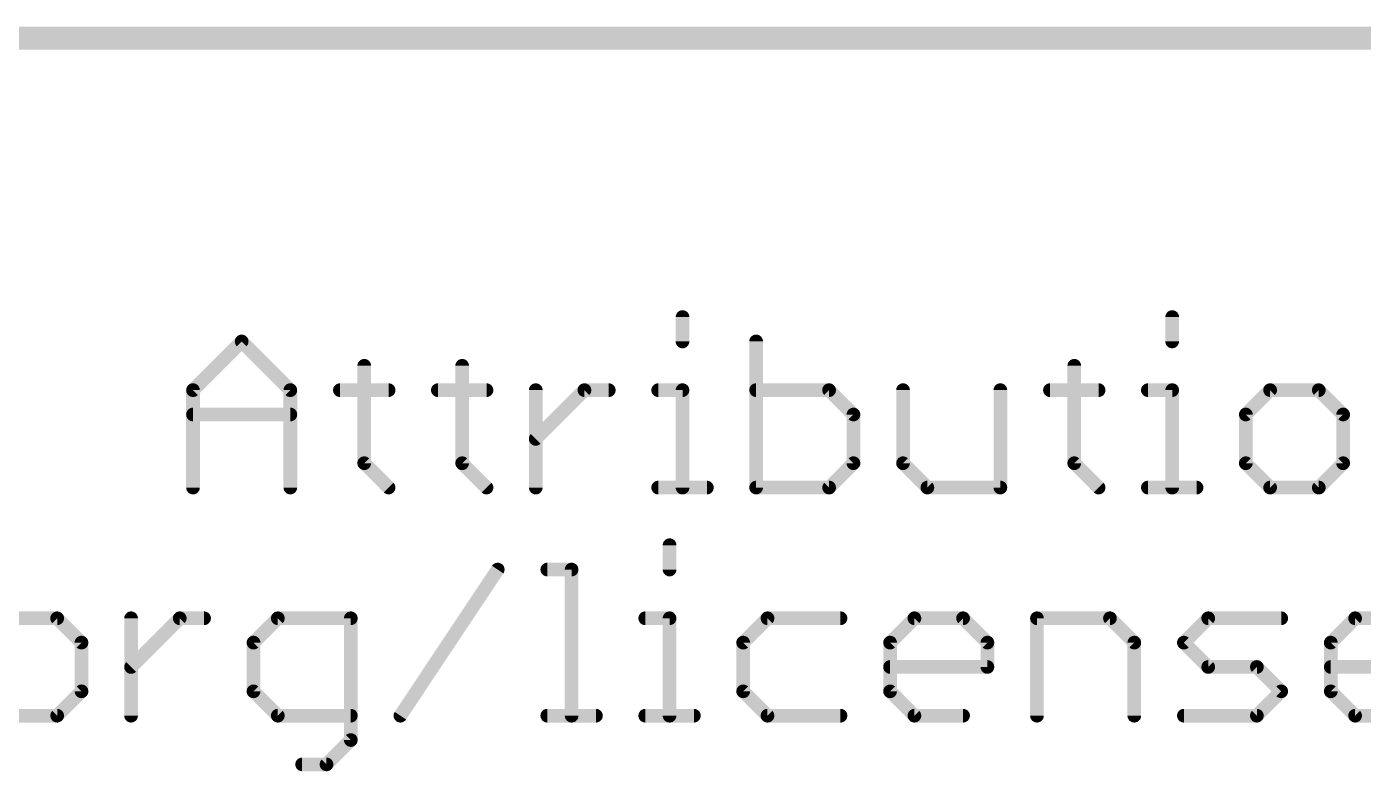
# Model space of a CAD drawing. Extents: x -27 to 80, y -11 to 53.
# Drawn here: x 27.76 to 42.66, y -8.16 to 0.13 of the extents above; entities that cross this region are included whole.
import ezdxf

# ---------------------------------------------------------------- set-up
doc = ezdxf.new("R2010")
doc.units = 0
for name, color, linetype in [('1', 12, 'CONTINUOUS'), ('16', 132, 'CONTINUOUS'), ('20', 53, 'CONTINUOUS'), ('27', 253, 'CONTINUOUS'), ('51', 53, 'CONTINUOUS')]:
    doc.layers.add(name, color=color, linetype=linetype)

msp = doc.modelspace()

# ---------------------------------------------------------------- linework, layer by layer
at = {"layer": '1', "const_width": 0.254}
msp.add_lwpolyline([(57.15, 0), (2.54, 0)], dxfattribs=at)
at = {"layer": '16', "const_width": 0.254}
msp.add_lwpolyline([(57.15, 0), (2.54, 0)], dxfattribs=at)
at = {"layer": '20', "const_width": 0.2032}
msp.add_lwpolyline([(57.15, 0), (2.54, 0)], dxfattribs=at)
at = {"layer": '27', "const_width": 0.1524}
for points in [[(35.0707, -3.1056), (35.0707, -3.3768)], [(40.5279, -3.1056), (40.5279, -3.3768)], [(29.6152, -3.9191), (30.1576, -3.3768)], [(30.1576, -3.3768), (30.6999, -3.9191)], [(35.891, -3.3768), (35.891, -5.0038)], [(31.5236, -3.648), (31.5236, -4.7326)], [(32.615, -3.648), (32.615, -4.7326)], [(39.4365, -3.648), (39.4365, -4.7326)], [(29.6152, -5.0038), (29.6152, -3.9191)], [(30.6999, -3.9191), (30.6999, -5.0038)], [(31.2524, -3.9191), (31.7947, -3.9191)], [(32.3438, -3.9191), (32.8862, -3.9191)], [(33.4353, -5.0038), (33.4353, -3.9191)], [(33.4353, -4.4615), (33.9776, -3.9191)], [(33.9776, -3.9191), (34.2488, -3.9191)], [(34.7996, -3.9191), (35.0707, -3.9191)], [(35.0707, -3.9191), (35.0707, -5.0038)], [(36.7045, -3.9191), (35.891, -3.9191)], [(36.9757, -4.1903), (36.7045, -3.9191)], [(37.5282, -3.9191), (37.5282, -4.7326)], [(38.6128, -5.0038), (38.6128, -3.9191)], [(39.1653, -3.9191), (39.7076, -3.9191)], [(40.2567, -3.9191), (40.5279, -3.9191)], [(40.5279, -3.9191), (40.5279, -5.0038)], [(41.6193, -3.9191), (41.3482, -4.1903)], [(42.1617, -3.9191), (41.6193, -3.9191)], [(42.4328, -4.1903), (42.1617, -3.9191)], [(29.6152, -4.1903), (30.6999, -4.1903)], [(36.9757, -4.7326), (36.9757, -4.1903)], [(41.3482, -4.1903), (41.3482, -4.7326)], [(42.4328, -4.7326), (42.4328, -4.1903)], [(31.5236, -4.7326), (31.7947, -5.0038)], [(32.615, -4.7326), (32.8862, -5.0038)], [(36.7045, -5.0038), (36.9757, -4.7326)], [(37.5282, -4.7326), (37.7993, -5.0038)], [(39.4365, -4.7326), (39.7076, -5.0038)], [(41.3482, -4.7326), (41.6193, -5.0038)], [(42.1617, -5.0038), (42.4328, -4.7326)], [(34.7996, -5.0038), (35.3419, -5.0038)], [(35.891, -5.0038), (36.7045, -5.0038)], [(37.7993, -5.0038), (38.6128, -5.0038)], [(40.2567, -5.0038), (40.7991, -5.0038)], [(41.6193, -5.0038), (42.1617, -5.0038)], [(34.9263, -5.6456), (34.9263, -5.9168)], [(31.9265, -7.5438), (33.0112, -5.9168)], [(33.5637, -5.9168), (33.8348, -5.9168)], [(33.8348, -5.9168), (33.8348, -7.5438)], [(28.1014, -6.4591), (27.5591, -6.4591)], [(28.3726, -6.7303), (28.1014, -6.4591)], [(28.9251, -7.5438), (28.9251, -6.4591)], [(28.9251, -7.0015), (29.4674, -6.4591)], [(29.4674, -6.4591), (29.7386, -6.4591)], [(30.5605, -6.4591), (30.2894, -6.7303)], [(31.374, -6.4591), (30.5605, -6.4591)], [(31.374, -7.815), (31.374, -6.4591)], [(34.6551, -6.4591), (34.9263, -6.4591)], [(34.9263, -6.4591), (34.9263, -7.5438)], [(36.0177, -6.4591), (35.7465, -6.7303)], [(36.8312, -6.4591), (36.0177, -6.4591)], [(37.3837, -6.7303), (37.6549, -6.4591)], [(37.6549, -6.4591), (38.1972, -6.4591)], [(38.1972, -6.4591), (38.4684, -6.7303)], [(39.0209, -7.5438), (39.0209, -6.4591)], [(39.0209, -6.4591), (39.8344, -6.4591)], [(39.8344, -6.4591), (40.1055, -6.7303)], [(40.658, -6.7303), (40.9292, -6.4591)], [(40.9292, -6.4591), (41.7427, -6.4591)], [(42.2952, -6.7303), (42.5663, -6.4591)], [(42.5663, -6.4591), (43.1087, -6.4591)], [(28.3726, -7.2726), (28.3726, -6.7303)], [(30.2894, -6.7303), (30.2894, -7.2726)], [(35.7465, -6.7303), (35.7465, -7.2726)], [(37.3837, -7.2726), (37.3837, -6.7303)], [(38.4684, -6.7303), (38.4684, -7.0015)], [(40.1055, -6.7303), (40.1055, -7.5438)], [(40.9292, -7.0015), (40.658, -6.7303)], [(42.2952, -7.2726), (42.2952, -6.7303)], [(38.4684, -7.0015), (37.3837, -7.0015)], [(41.4715, -7.0015), (40.9292, -7.0015)], [(41.7427, -7.2726), (41.4715, -7.0015)], [(43.3798, -7.0015), (42.2952, -7.0015)], [(28.1014, -7.5438), (28.3726, -7.2726)], [(30.2894, -7.2726), (30.5605, -7.5438)], [(35.7465, -7.2726), (36.0177, -7.5438)], [(37.6549, -7.5438), (37.3837, -7.2726)], [(41.4715, -7.5438), (41.7427, -7.2726)], [(42.5663, -7.5438), (42.2952, -7.2726)], [(27.5591, -7.5438), (28.1014, -7.5438)], [(30.5605, -7.5438), (31.374, -7.5438)], [(33.5637, -7.5438), (34.106, -7.5438)], [(34.6551, -7.5438), (35.1974, -7.5438)], [(36.0177, -7.5438), (36.8312, -7.5438)], [(38.1972, -7.5438), (37.6549, -7.5438)], [(40.658, -7.5438), (41.4715, -7.5438)], [(43.1087, -7.5438), (42.5663, -7.5438)], [(31.1029, -8.0861), (31.374, -7.815)], [(30.8317, -8.0861), (31.1029, -8.0861)]]:
    msp.add_lwpolyline(points, dxfattribs=at)
at = {"layer": '27', "const_width": 0.0762}
for points in [[(35.1088, -3.1056, 1), (35.0326, -3.1056)], [(40.566, -3.1056, 1), (40.4898, -3.1056)], [(30.1845, -3.3499, 1), (30.1306, -3.4038)], [(30.1845, -3.4038, 1), (30.1306, -3.3499)], [(35.0326, -3.3768, 1), (35.1088, -3.3768)], [(35.9291, -3.3768, 1), (35.8529, -3.3768)], [(40.4898, -3.3768, 1), (40.566, -3.3768)], [(31.5617, -3.648, 1), (31.4855, -3.648)], [(32.6531, -3.648, 1), (32.5769, -3.648)], [(39.4746, -3.648, 1), (39.3984, -3.648)], [(29.6533, -3.9191, 1), (29.5771, -3.9191)], [(29.5883, -3.8922, 1), (29.6422, -3.9461)], [(30.738, -3.9191, 1), (30.6618, -3.9191)], [(30.6729, -3.9461, 1), (30.7268, -3.8922)], [(31.2524, -3.881, 1), (31.2524, -3.9572)], [(31.7947, -3.9572, 1), (31.7947, -3.881)], [(32.3438, -3.881, 1), (32.3438, -3.9572)], [(32.8862, -3.9572, 1), (32.8862, -3.881)], [(33.4734, -3.9191, 1), (33.3972, -3.9191)], [(33.9776, -3.881, 1), (33.9776, -3.9572)], [(34.0045, -3.9461, 1), (33.9506, -3.8922)], [(34.2488, -3.9572, 1), (34.2488, -3.881)], [(34.7996, -3.881, 1), (34.7996, -3.9572)], [(35.1088, -3.9191, 1), (35.0326, -3.9191)], [(35.0707, -3.9572, 1), (35.0707, -3.881)], [(35.891, -3.881, 1), (35.891, -3.9572)], [(36.7314, -3.8922, 1), (36.6775, -3.9461)], [(36.7045, -3.9572, 1), (36.7045, -3.881)], [(37.5663, -3.9191, 1), (37.4901, -3.9191)], [(38.6509, -3.9191, 1), (38.5747, -3.9191)], [(39.1653, -3.881, 1), (39.1653, -3.9572)], [(39.7076, -3.9572, 1), (39.7076, -3.881)], [(40.2567, -3.881, 1), (40.2567, -3.9572)], [(40.566, -3.9191, 1), (40.4898, -3.9191)], [(40.5279, -3.9572, 1), (40.5279, -3.881)], [(41.6193, -3.881, 1), (41.6193, -3.9572)], [(41.6463, -3.9461, 1), (41.5924, -3.8922)], [(42.1886, -3.8922, 1), (42.1347, -3.9461)], [(42.1617, -3.9572, 1), (42.1617, -3.881)], [(29.6152, -4.1522, 1), (29.6152, -4.2284)], [(30.6999, -4.2284, 1), (30.6999, -4.1522)], [(37.0138, -4.1903, 1), (36.9376, -4.1903)], [(36.9487, -4.2172, 1), (37.0026, -4.1634)], [(41.3863, -4.1903, 1), (41.3101, -4.1903)], [(41.3212, -4.1634, 1), (41.3751, -4.2172)], [(42.4709, -4.1903, 1), (42.3947, -4.1903)], [(42.4059, -4.2172, 1), (42.4598, -4.1634)], [(33.4083, -4.4345, 1), (33.4622, -4.4884)], [(31.5505, -4.7057, 1), (31.4966, -4.7596)], [(31.4855, -4.7326, 1), (31.5617, -4.7326)], [(32.6419, -4.7057, 1), (32.588, -4.7596)], [(32.5769, -4.7326, 1), (32.6531, -4.7326)], [(36.9376, -4.7326, 1), (37.0138, -4.7326)], [(37.0026, -4.7596, 1), (36.9487, -4.7057)], [(37.5551, -4.7057, 1), (37.5012, -4.7596)], [(37.4901, -4.7326, 1), (37.5663, -4.7326)], [(39.4634, -4.7057, 1), (39.4095, -4.7596)], [(39.3984, -4.7326, 1), (39.4746, -4.7326)], [(41.3751, -4.7057, 1), (41.3212, -4.7596)], [(41.3101, -4.7326, 1), (41.3863, -4.7326)], [(42.3947, -4.7326, 1), (42.4709, -4.7326)], [(42.4598, -4.7596, 1), (42.4059, -4.7057)], [(29.5771, -5.0038, 1), (29.6533, -5.0038)], [(30.6618, -5.0038, 1), (30.738, -5.0038)], [(31.7678, -5.0307, 1), (31.8217, -4.9769)], [(32.8592, -5.0307, 1), (32.9131, -4.9769)], [(33.3972, -5.0038, 1), (33.4734, -5.0038)], [(34.7996, -4.9657, 1), (34.7996, -5.0419)], [(35.0326, -5.0038, 1), (35.1088, -5.0038)], [(35.3419, -5.0419, 1), (35.3419, -4.9657)], [(35.891, -4.9657, 1), (35.891, -5.0419)], [(35.8529, -5.0038, 1), (35.9291, -5.0038)], [(36.6776, -4.9769, 1), (36.7314, -5.0307)], [(36.7045, -5.0419, 1), (36.7045, -4.9657)], [(37.7993, -4.9657, 1), (37.7993, -5.0419)], [(37.7724, -5.0307, 1), (37.8263, -4.9769)], [(38.5747, -5.0038, 1), (38.6509, -5.0038)], [(38.6128, -5.0419, 1), (38.6128, -4.9657)], [(39.6807, -5.0307, 1), (39.7346, -4.9769)], [(40.2567, -4.9657, 1), (40.2567, -5.0419)], [(40.4898, -5.0038, 1), (40.566, -5.0038)], [(40.7991, -5.0419, 1), (40.7991, -4.9657)], [(41.6193, -4.9657, 1), (41.6193, -5.0419)], [(41.5924, -5.0307, 1), (41.6463, -4.9769)], [(42.1347, -4.9769, 1), (42.1886, -5.0307)], [(42.1617, -5.0419, 1), (42.1617, -4.9657)], [(34.9644, -5.6456, 1), (34.8882, -5.6456)], [(33.0429, -5.9379, 1), (32.9795, -5.8957)], [(33.5637, -5.8787, 1), (33.5637, -5.9549)], [(33.8729, -5.9168, 1), (33.7967, -5.9168)], [(33.8348, -5.9549, 1), (33.8348, -5.8787)], [(34.8882, -5.9168, 1), (34.9644, -5.9168)], [(28.1283, -6.4322, 1), (28.0745, -6.4861)], [(28.1014, -6.4972, 1), (28.1014, -6.421)], [(28.9632, -6.4591, 1), (28.887, -6.4591)], [(29.4674, -6.421, 1), (29.4674, -6.4972)], [(29.4943, -6.4861, 1), (29.4404, -6.4322)], [(29.7386, -6.4972, 1), (29.7386, -6.421)], [(30.5605, -6.421, 1), (30.5605, -6.4972)], [(30.5875, -6.4861, 1), (30.5336, -6.4322)], [(31.4121, -6.4591, 1), (31.3359, -6.4591)], [(31.374, -6.4972, 1), (31.374, -6.421)], [(34.6551, -6.421, 1), (34.6551, -6.4972)], [(34.9644, -6.4591, 1), (34.8882, -6.4591)], [(34.9263, -6.4972, 1), (34.9263, -6.421)], [(36.0177, -6.421, 1), (36.0177, -6.4972)], [(36.0446, -6.4861, 1), (35.9908, -6.4322)], [(36.8312, -6.4972, 1), (36.8312, -6.421)], [(37.6549, -6.421, 1), (37.6549, -6.4972)], [(37.6818, -6.4861, 1), (37.6279, -6.4322)], [(38.2241, -6.4322, 1), (38.1703, -6.4861)], [(38.1972, -6.4972, 1), (38.1972, -6.421)], [(39.059, -6.4591, 1), (38.9828, -6.4591)], [(39.0209, -6.421, 1), (39.0209, -6.4972)], [(39.8613, -6.4322, 1), (39.8074, -6.4861)], [(39.8344, -6.4972, 1), (39.8344, -6.421)], [(40.9292, -6.421, 1), (40.9292, -6.4972)], [(40.9561, -6.4861, 1), (40.9022, -6.4322)], [(41.7427, -6.4972, 1), (41.7427, -6.421)], [(42.5663, -6.421, 1), (42.5663, -6.4972)], [(42.5933, -6.4861, 1), (42.5394, -6.4322)], [(28.4107, -6.7303, 1), (28.3345, -6.7303)], [(28.3456, -6.7572, 1), (28.3995, -6.7034)], [(30.3275, -6.7303, 1), (30.2513, -6.7303)], [(30.2624, -6.7034, 1), (30.3163, -6.7572)], [(35.7846, -6.7303, 1), (35.7084, -6.7303)], [(35.7196, -6.7034, 1), (35.7735, -6.7572)], [(37.4218, -6.7303, 1), (37.3456, -6.7303)], [(37.3568, -6.7034, 1), (37.4106, -6.7572)], [(38.5065, -6.7303, 1), (38.4303, -6.7303)], [(38.4414, -6.7572, 1), (38.4953, -6.7034)], [(40.1436, -6.7303, 1), (40.0674, -6.7303)], [(40.0786, -6.7572, 1), (40.1325, -6.7034)], [(40.685, -6.7034, 1), (40.6311, -6.7572)], [(40.6311, -6.7034, 1), (40.685, -6.7572)], [(42.3333, -6.7303, 1), (42.2571, -6.7303)], [(42.2682, -6.7034, 1), (42.3221, -6.7572)], [(28.8981, -6.9745, 1), (28.952, -7.0284)], [(37.3837, -6.9634, 1), (37.3837, -7.0396)], [(38.4303, -7.0015, 1), (38.5065, -7.0015)], [(38.4684, -7.0396, 1), (38.4684, -6.9634)], [(40.9292, -6.9634, 1), (40.9292, -7.0396)], [(40.9022, -7.0284, 1), (40.9561, -6.9745)], [(41.4984, -6.9745, 1), (41.4446, -7.0284)], [(41.4715, -7.0396, 1), (41.4715, -6.9634)], [(42.2952, -6.9634, 1), (42.2952, -7.0396)], [(28.3345, -7.2726, 1), (28.4107, -7.2726)], [(28.3995, -7.2996, 1), (28.3456, -7.2457)], [(30.3163, -7.2457, 1), (30.2624, -7.2996)], [(30.2513, -7.2726, 1), (30.3275, -7.2726)], [(35.7735, -7.2457, 1), (35.7196, -7.2996)], [(35.7084, -7.2726, 1), (35.7846, -7.2726)], [(37.4106, -7.2457, 1), (37.3568, -7.2996)], [(37.3456, -7.2726, 1), (37.4218, -7.2726)], [(41.7696, -7.2996, 1), (41.7157, -7.2457)], [(41.7157, -7.2996, 1), (41.7696, -7.2457)], [(42.3221, -7.2457, 1), (42.2682, -7.2996)], [(42.2571, -7.2726, 1), (42.3333, -7.2726)], [(28.0745, -7.5169, 1), (28.1283, -7.5707)], [(28.1014, -7.5819, 1), (28.1014, -7.5057)], [(28.887, -7.5438, 1), (28.9632, -7.5438)], [(30.5605, -7.5057, 1), (30.5605, -7.5819)], [(30.5336, -7.5707, 1), (30.5875, -7.5169)], [(31.374, -7.5819, 1), (31.374, -7.5057)], [(31.8948, -7.5227, 1), (31.9582, -7.5649)], [(33.5637, -7.5057, 1), (33.5637, -7.5819)], [(33.7967, -7.5438, 1), (33.8729, -7.5438)], [(34.106, -7.5819, 1), (34.106, -7.5057)], [(34.6551, -7.5057, 1), (34.6551, -7.5819)], [(34.8882, -7.5438, 1), (34.9644, -7.5438)], [(35.1974, -7.5819, 1), (35.1974, -7.5057)], [(36.0177, -7.5057, 1), (36.0177, -7.5819)], [(35.9908, -7.5707, 1), (36.0446, -7.5169)], [(36.8312, -7.5819, 1), (36.8312, -7.5057)], [(37.6549, -7.5057, 1), (37.6549, -7.5819)], [(37.6279, -7.5707, 1), (37.6818, -7.5169)], [(38.1972, -7.5819, 1), (38.1972, -7.5057)], [(38.9828, -7.5438, 1), (39.059, -7.5438)], [(40.0674, -7.5438, 1), (40.1436, -7.5438)], [(40.658, -7.5057, 1), (40.658, -7.5819)], [(41.4446, -7.5169, 1), (41.4984, -7.5707)], [(41.4715, -7.5819, 1), (41.4715, -7.5057)], [(42.5663, -7.5057, 1), (42.5663, -7.5819)], [(42.5394, -7.5707, 1), (42.5933, -7.5169)], [(31.401, -7.8419, 1), (31.3471, -7.788)], [(31.3359, -7.815, 1), (31.4121, -7.815)], [(30.8317, -8.048, 1), (30.8317, -8.1242)], [(31.0759, -8.0592, 1), (31.1298, -8.1131)], [(31.1029, -8.1242, 1), (31.1029, -8.048)]]:
    msp.add_lwpolyline(points, format="xyb", dxfattribs=at)
at = {"layer": '51', "const_width": 0.254}
msp.add_lwpolyline([(2.54, 0), (57.15, 0)], dxfattribs=at)

doc.saveas('drawing.dxf')
